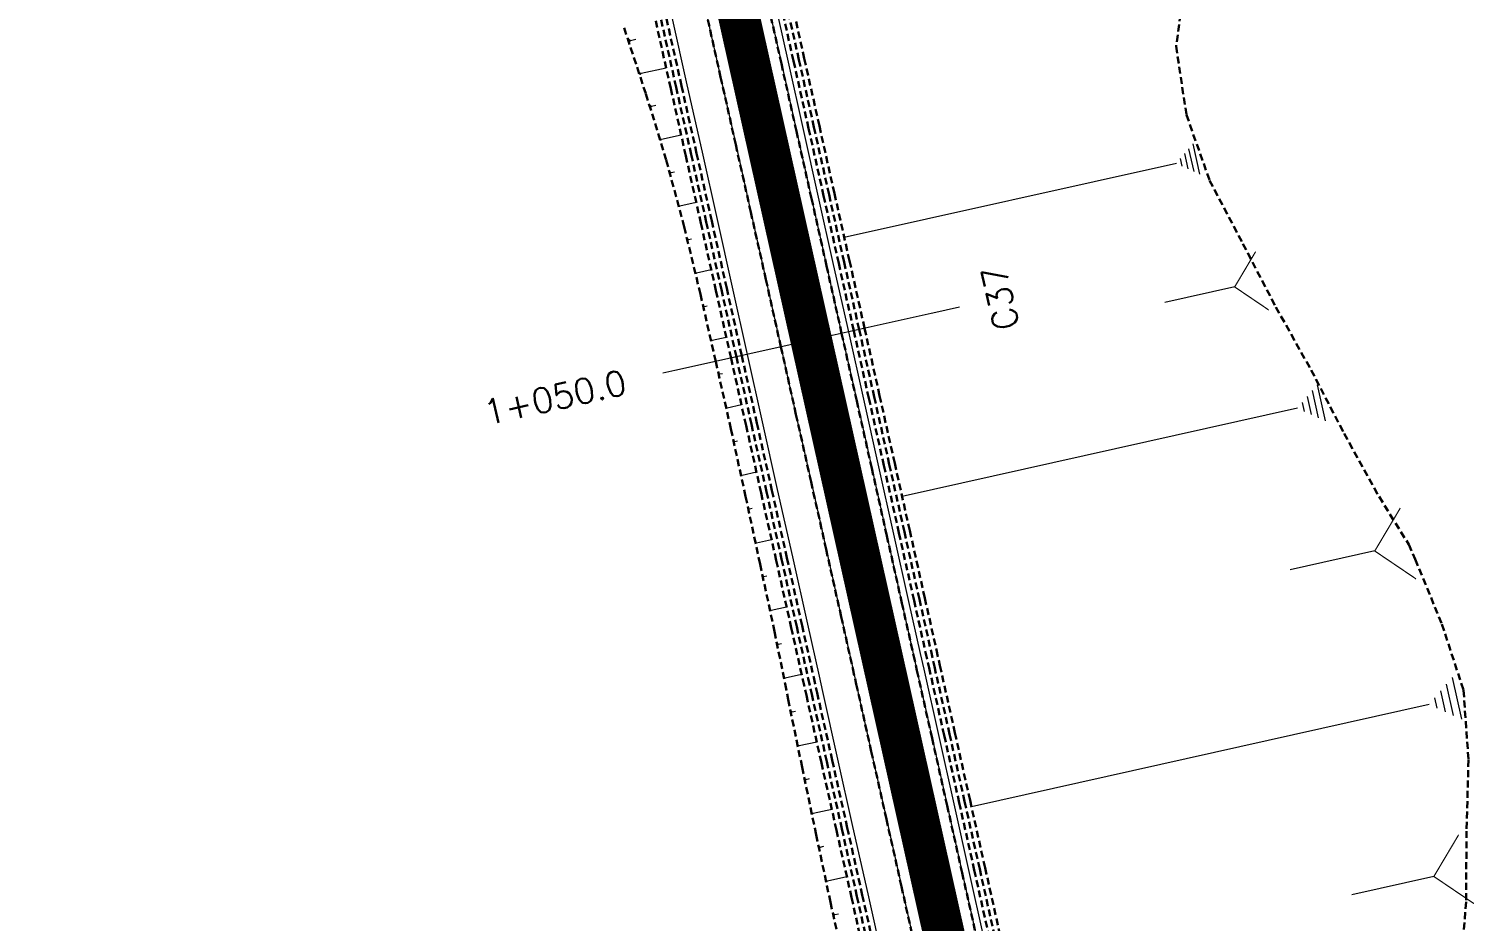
# Model space of a CAD drawing. Header units: metres. Extents: x 544752 to 548977, y 1840603 to 1844608.
# Drawn here: x 545367 to 545471.6, y 1843878.9 to 1843943.5 of the extents above; entities that cross this region are included whole.
import ezdxf

# ---------------------------------------------------------------- set-up
doc = ezdxf.new("R2010")
doc.units = ezdxf.units.M
doc.header["$MEASUREMENT"] = 0
for name, pattern in [('ACAD_ISO02W100', [15, 12, -3]), ('Anordnung Grundriss$0$GESTRICHELT', [0.75, 0.5, -0.25]), ('HIDDEN', [0.375, 0.25, -0.125])]:
    doc.linetypes.add(name, pattern=pattern)
doc.layers.add('C-ROAD', color=7, linetype='Continuous')
for name, color, linetype, lineweight in [('C-ROAD-CORR', 5, 'Continuous', 0), ('C-ROAD-SAMP', 150, 'HIDDEN', 0), ('C-ROAD-SAMP-TEXT', 11, 'Continuous', 0), ('C-TOPO-FEAT', 94, 'Continuous', 5)]:
    doc.layers.add(name, color=color, linetype=linetype, lineweight=lineweight)

msp = doc.modelspace()

# ---------------------------------------------------------------- linework, layer by layer
at = {"layer": 'C-ROAD-CORR', "color": 160, "linetype": 'Continuous'}
for p, q in [((545410.5616125189, 1843942.636661439, 725.9120173966627), (545410.9541948235, 1843942.724348945, 725.509761303239)), ((545411.3307763613, 1843940.259720923, 725.3810048578678), (545413.1386751415, 1843940.663534679, 723.5285568694396)), ((545411.202288319, 1843940.317678647, 725.4937687520439), (545411.239160295, 1843940.152600565, 725.4937687520439)), ((545411.2344103296, 1843940.303189216, 725.4655777784999), (545411.2620643115, 1843940.179380654, 725.4655777784999)), ((545411.2665323402, 1843940.288699785, 725.4373868049558), (545411.2849683281, 1843940.206160744, 725.4373868049558)), ((545411.2986543507, 1843940.274210354, 725.4091958314118), (545411.3078723447, 1843940.232940833, 725.4091958314118)), ((545412.0812037607, 1843937.876659446, 724.8693857462029), (545412.3899175602, 1843937.945614014, 724.5530647977567)), ((545412.700630162, 1843935.529452214, 724.47743983313), (545412.7296495998, 1843935.399530423, 724.47743983313)), ((545412.7259112234, 1843935.518048563, 724.4552526250476), (545412.7476758017, 1843935.42060722, 724.4552526250476)), ((545412.7511922849, 1843935.506644912, 724.4330654169652), (545412.7657020037, 1843935.441684017, 724.4330654169652)), ((545412.7764733463, 1843935.495241261, 724.4108782088828), (545412.7837282057, 1843935.462760814, 724.4108782088828)), ((545412.8017544077, 1843935.483837611, 724.3886910008003), (545414.2246292285, 1843935.801652099, 722.9307545121508)), ((545450.9042692673, 1843933.352091753, 747.1953697317259), (545450.6593012514, 1843934.448828478, 747.1953697317259)), ((545451.3310901796, 1843933.159563577, 747.5699570265741), (545450.9636381558, 1843934.804668664, 747.5699570265741)), ((545451.757911092, 1843932.967035401, 747.9445443214223), (545451.2679750602, 1843935.160508851, 747.9445443214223)), ((545413.4919653052, 1843933.082138497, 723.9392955145239), (545413.7382263956, 1843933.137143576, 723.6869661992073)), ((545450.0506274427, 1843933.737148105, 746.4461951420295), (545426.0281894663, 1843928.371476625, 721.8318099829563)), ((545450.4774483549, 1843933.544619929, 746.8207824368777), (545450.3549643471, 1843934.092988292, 746.8207824368777)), ((545414.0486355142, 1843930.703750522, 723.6147450340468), (545414.072708518, 1843930.595974218, 723.6147450340468)), ((545414.069607357, 1843930.694290651, 723.5963396896644), (545414.0876621099, 1843930.613458423, 723.5963396896644)), ((545414.0905791998, 1843930.684830781, 723.5779343452821), (545414.1026157017, 1843930.630942628, 723.5779343452821)), ((545414.1115510426, 1843930.67537091, 723.5595290008997), (545414.1175692936, 1843930.648426834, 723.5595290008997)), ((545414.1325228855, 1843930.665911039, 723.5411236565174), (545415.3128652247, 1843930.929553273, 722.3316959961488)), ((545414.7515771822, 1843928.244152991, 723.1650583501208), (545414.9649454099, 1843928.291811093, 722.9464324245256)), ((545415.2593214101, 1843925.847487509, 722.8920157998356), (545415.2810874496, 1843925.750039623, 722.8920157998356)), ((545415.2782834792, 1843925.838934196, 722.8753742764815), (545415.2946080088, 1843925.765848282, 722.8753742764815)), ((545415.2972455482, 1843925.830380884, 722.8587327531274), (545415.308128568, 1843925.781656941, 722.8587327531274)), ((545415.3162076173, 1843925.821827571, 722.8420912297732), (545415.3216491272, 1843925.7974656, 722.8420912297732)), ((545415.3351696864, 1843925.813274259, 722.8254497064191), (545416.4023974544, 1843926.05165113, 721.731923921853)), ((545454.2697522767, 1843924.802598065, 747.4594900386404), (545449.2264658313, 1843923.676125461, 742.2919298119741)), ((545415.9075542104, 1843923.379758819, 722.4973386686535), (545416.1081578553, 1843923.424565814, 722.2917918634621)), ((545416.3881690064, 1843920.974936944, 722.2525097413497), (545416.4091932494, 1843920.880810127, 722.2525097413497)), ((545416.4064848395, 1843920.966675132, 722.2364353687632), (545416.4222530217, 1843920.89608002, 722.2364353687632)), ((545416.4248006726, 1843920.95841332, 722.2203609961766), (545416.435312794, 1843920.911349912, 722.2203609961766)), ((545416.4431165056, 1843920.950151509, 722.2042866235901), (545416.4483725664, 1843920.926619804, 722.2042866235901)), ((545416.4614323387, 1843920.941889697, 722.1882122510035), (545417.4922884937, 1843921.172142575, 721.131954327973)), ((545417.0127178717, 1843918.50343442, 721.8817430271732), (545417.2103842678, 1843918.547585349, 721.6792058486982)), ((545460.8428036233, 1843915.109896337, 750.615004239676), (545460.2595484522, 1843917.721165257, 750.615004239676)), ((545459.3184484742, 1843915.797494597, 749.2771970818455), (545459.1726346815, 1843916.450311827, 749.2771970818455)), ((545459.8265668572, 1843915.568295177, 749.7231328011223), (545459.5349392717, 1843916.873929637, 749.7231328011223)), ((545460.3346852403, 1843915.339095757, 750.1690685203992), (545459.8972438619, 1843917.297547447, 750.1690685203992)), ((545417.487052144, 1843916.096790903, 721.6434384870745), (545417.5079061589, 1843916.003426208, 721.6434384870745)), ((545417.5052196783, 1843916.088595985, 721.6274942647425), (545417.5208601895, 1843916.018572464, 721.6274942647425)), ((545417.5233872125, 1843916.080401067, 721.6115500424105), (545417.53381422, 1843916.03371872, 721.6115500424105)), ((545417.5415547468, 1843916.07220615, 721.5956058200785), (545417.5467682505, 1843916.048864976, 721.5956058200785)), ((545417.5597222811, 1843916.064011232, 721.5796615977465), (545418.5822318465, 1843916.292399808, 720.5319559362656)), ((545458.8103300912, 1843916.026694017, 748.8312613625687), (545430.2122881792, 1843909.639011883, 719.5285228515656)), ((545418.1009387731, 1843913.623311496, 721.2835090694167), (545418.2989372971, 1843913.667536609, 721.0806315790563)), ((545418.5587152689, 1843911.213830316, 721.0619877355982), (545418.5799171763, 1843911.118908085, 721.0619877355982)), ((545418.577185879, 1843911.205498688, 721.0457775273255), (545418.5930873095, 1843911.134307015, 721.0457775273255)), ((545418.5956564891, 1843911.19716706, 721.0295673190528), (545418.6062574427, 1843911.149705945, 721.0295673190528)), ((545418.6141270992, 1843911.188835433, 721.0133571107801), (545418.6194275761, 1843911.165104875, 721.0133571107801)), ((545418.6325977093, 1843911.180503805, 720.9971469025074), (545419.672165063, 1843911.412702423, 719.9319631244482)), ((545419.1617851938, 1843908.737164465, 720.7133150318072), (545419.3653935436, 1843908.782642594, 720.5046894813873)), ((545419.610477132, 1843906.327415457, 720.5007244939338), (545419.6324054743, 1843906.229240933, 720.5007244939338)), ((545419.6295805954, 1843906.318798365, 720.4839588798745), (545419.6460268522, 1843906.245167472, 720.4839588798745)), ((545419.6486840589, 1843906.310181273, 720.4671932658152), (545419.65964823, 1843906.261094011, 720.4671932658152)), ((545419.6677875223, 1843906.301564181, 720.450427651756), (545419.6732696078, 1843906.27702055, 720.450427651756)), ((545419.6868909857, 1843906.29294709, 720.4336620376966), (545420.7620767419, 1843906.533101463, 719.3319821688227)), ((545464.4060247657, 1843905.693969295, 750.6834788293567), (545458.284384904, 1843904.326634786, 744.4109930178947)), ((545420.212800175, 1843903.848901657, 720.153186606281), (545420.4239118556, 1843903.896055735, 719.93687283233)), ((545420.6610099027, 1843901.440787259, 719.9407080236574), (545420.6836880586, 1843901.339255774, 719.9407080236574)), ((545420.6807665864, 1843901.431875516, 719.9233691293653), (545420.6977752033, 1843901.355726902, 719.9233691293653)), ((545420.7005232701, 1843901.422963773, 719.9060302350731), (545420.711862348, 1843901.37219803, 719.9060302350731)), ((545420.7202799538, 1843901.41405203, 719.888691340781), (545420.7259494927, 1843901.388669158, 719.888691340781)), ((545420.7400366374, 1843901.405140287, 719.8713524464888), (545421.8519870918, 1843901.653506453, 718.7320019447651)), ((545421.255325409, 1843898.958909083, 719.6017403304818), (545421.4755715267, 1843899.008103437, 719.3760670338706)), ((545421.6662346278, 1843896.546773608, 719.4266035350535), (545421.6905224451, 1843896.438035571, 719.4266035350535)), ((545421.6873936112, 1843896.537229323, 719.4080339520706), (545421.7056094742, 1843896.455675795, 719.4080339520706)), ((545421.7085525945, 1843896.527685038, 719.3894643690877), (545421.7206965033, 1843896.47331602, 719.3894643690877)), ((545421.729711578, 1843896.518140753, 719.3708947861048), (545421.7357835323, 1843896.490956244, 719.3708947861048)), ((545421.7508705613, 1843896.508596468, 719.352325203122), (545422.94174559, 1843896.774591293, 718.1321053129226)), ((545470.6943155127, 1843893.52719739, 752.9897555195455), (545470.0189410348, 1843896.550890057, 752.9897555195455)), ((545469.5175743377, 1843894.05799573, 751.9570219285081), (545469.1798870986, 1843895.569842064, 751.9570219285081)), ((545470.1059449252, 1843893.79259656, 752.4733887240268), (545469.5994140666, 1843896.06036606, 752.4733887240268)), ((545468.3408331625, 1843894.588794071, 750.9242883374707), (545435.2260172331, 1843887.192241582, 716.9934760459823)), ((545468.9292037501, 1843894.3233949, 751.4406551329894), (545468.7603601306, 1843895.079318067, 751.4406551329894)), ((545422.2478019692, 1843894.05858155, 719.1149116590049), (545422.4868038566, 1843894.111965208, 718.8700204237714)), ((545422.6656471741, 1843891.651763092, 718.9617250831086), (545422.6916551577, 1843891.535323766, 718.9617250831086)), ((545422.6883047265, 1843891.64154284, 718.9418403235381), (545422.7078107141, 1843891.554213346, 718.9418403235381)), ((545422.7109622789, 1843891.631322588, 718.9219555639677), (545422.7239662706, 1843891.573102925, 718.9219555639677)), ((545422.7336198312, 1843891.621102337, 718.9020708043972), (545422.7401218271, 1843891.591992505, 718.9020708043972)), ((545422.7562773835, 1843891.610882085, 718.8821860448268), (545424.03149523, 1843891.895715791, 717.575545009278)), ((545423.2651673992, 1843889.16326784, 718.6644630920097), (545423.5181455908, 1843889.219773257, 718.4052511564307)), ((545423.6790441376, 1843886.758963039, 718.5556021901876), (545423.706507176, 1843886.636009343, 718.5556021901876)), ((545423.7029693, 1843886.748171, 718.5346049484427), (545423.7235665788, 1843886.655955729, 718.5346049484427)), ((545423.7268944624, 1843886.737378962, 718.5136077066978), (545423.7406259816, 1843886.675902114, 718.5136077066978)), ((545423.7508196248, 1843886.726586923, 718.4926104649529), (545423.7576853844, 1843886.695848499, 718.4926104649529)), ((545423.7747447871, 1843886.715794884, 718.471613223208), (545425.1213065751, 1843887.016564031, 717.0918702295537)), ((545424.2885751529, 1843884.269209146, 718.2898313367915), (545424.5543677763, 1843884.328576805, 718.0174892035614)), ((545424.7098441474, 1843881.869031818, 718.2138466242193), (545424.738431838, 1843881.741042986, 718.2138466242193)), ((545424.7347490806, 1843881.857797829, 718.1919895143725), (545424.7561898485, 1843881.761806205, 718.1919895143725)), ((545424.8094638801, 1843881.824095862, 718.1264181848321), (545426.2111693647, 1843882.137181951, 716.6901726750979)), ((545468.6814462083, 1843882.141639577, 747.7943002303001), (545462.7408588168, 1843880.814745098, 741.7073282806357)), ((545424.7596540138, 1843881.84656384, 718.1701324045257), (545424.7739478591, 1843881.782569424, 718.1701324045257)), ((545424.784558947, 1843881.835329851, 718.1482752946789), (545424.7917058696, 1843881.803332643, 718.1482752946789)), ((545425.3361962608, 1843879.380240457, 717.9724380689942), (545425.6101448587, 1843879.441429841, 717.6917389862631))]:
    msp.add_line(p, q, dxfattribs=at)
at = {"layer": 'C-ROAD-CORR', "color": 5, "linetype": 'Anordnung Grundriss$0$GESTRICHELT', "lineweight": 30, "extrusion": (-0.6901016899524949, -0.1541416800229976, -0.7071067811896578), "const_width": 0.1, "elevation": -661130.4634778168}
msp.add_lwpolyline([(-1680704.162519346, -660103.6445021032), (-1680704.330790422, -660103.8688635372), (-1680704.499061497, -660103.6445021029)], dxfattribs=at)
at = {"layer": 'C-ROAD-CORR', "color": 5, "linetype": 'Anordnung Grundriss$0$GESTRICHELT', "lineweight": 30, "extrusion": (-0.69010168973948, -0.1541416804684392, -0.7071067813004485), "const_width": 0.1, "elevation": -661130.0418889531}
msp.add_lwpolyline([(-1680699.221047784, -660104.7455550614), (-1680699.353370618, -660104.921985506), (-1680699.485693452, -660104.7455550611)], dxfattribs=at)
at = {"layer": 'C-ROAD-CORR', "color": 5, "linetype": 'Anordnung Grundriss$0$GESTRICHELT', "lineweight": 30, "extrusion": (-0.6901016900013985, -0.1541416805713618, -0.7071067810223927), "const_width": 0.1, "elevation": -661129.6190816867}
msp.add_lwpolyline([(-1680694.261010191, -660105.6732662921), (-1680694.366564155, -660105.814004911), (-1680694.472118119, -660105.6732662921)], dxfattribs=at)
at = {"layer": 'C-ROAD-CORR', "color": 5, "linetype": 'Anordnung Grundriss$0$GESTRICHELT', "lineweight": 30, "extrusion": (-0.690101690062046, -0.1541416802742401, -0.707106781027973), "const_width": 0.1, "elevation": -661129.1946236175}
msp.add_lwpolyline([(-1680689.279290063, -660106.3625536726), (-1680689.370745283, -660106.4844939663), (-1680689.462200504, -660106.3625536726)], dxfattribs=at)
at = {"layer": 'C-ROAD-CORR', "color": 5, "linetype": 'Anordnung Grundriss$0$GESTRICHELT', "lineweight": 30, "extrusion": (-0.6901016898837679, -0.1541416803448338, 0.7071067811865751), "const_width": 0.1, "elevation": -660116.0471382758}
msp.add_lwpolyline([(-1680679.558960696, 661175.996732977), (-1680677.397275812, 661173.1144864646), (-1680675.235590927, 661175.9967329768)], dxfattribs=at)
at = {"layer": 'C-ROAD-CORR', "color": 5, "linetype": 'Anordnung Grundriss$0$GESTRICHELT', "lineweight": 30, "extrusion": (-0.6901016901463988, -0.1541416806498757, -0.7071067808637643), "const_width": 0.1, "elevation": -661128.7711488446}
msp.add_lwpolyline([(-1680684.284899475, -660106.890365284), (-1680684.37088346, -660107.0050105975), (-1680684.456867446, -660106.8903652842)], dxfattribs=at)
at = {"layer": 'C-ROAD-CORR', "color": 5, "linetype": 'Anordnung Grundriss$0$GESTRICHELT', "lineweight": 30, "extrusion": (-0.6901016897527223, -0.1541416810027792, -0.7071067811710441), "const_width": 0.1, "elevation": -661128.3473236937}
msp.add_lwpolyline([(-1680679.285621715, -660107.3393766356), (-1680679.370346718, -660107.4523433071), (-1680679.455071722, -660107.339376636)], dxfattribs=at)
at = {"layer": 'C-ROAD-CORR', "color": 5, "linetype": 'Anordnung Grundriss$0$GESTRICHELT', "lineweight": 30, "extrusion": (-0.6901016899919914, -0.1541416804418514, -0.7071067810598056), "const_width": 0.1, "elevation": -661127.9221572567}
msp.add_lwpolyline([(-1680674.286289428, -660107.7598431141), (-1680674.37115679, -660107.8729995964), (-1680674.456024152, -660107.7598431143)], dxfattribs=at)
at = {"layer": 'C-ROAD-CORR', "color": 5, "linetype": 'Anordnung Grundriss$0$GESTRICHELT', "lineweight": 30, "extrusion": (-0.6901016898924818, -0.1541416798604833, -0.707106781283654), "const_width": 0.1, "elevation": -661127.496776077}
msp.add_lwpolyline([(-1680669.284711873, -660108.1380503133), (-1680669.371983754, -660108.2544128208), (-1680669.459255634, -660108.1380503135)], dxfattribs=at)
at = {"layer": 'C-ROAD-CORR', "color": 5, "linetype": 'Anordnung Grundriss$0$GESTRICHELT', "lineweight": 30, "extrusion": (-0.6901016898744758, -0.154141680352219, 0.7071067811940338), "const_width": 0.1, "elevation": -660117.817065109}
msp.add_lwpolyline([(-1680659.162471985, 661182.9423631745), (-1680656.538576536, 661179.4438359087), (-1680653.914681085, 661182.9423631747)], dxfattribs=at)
at = {"layer": 'C-ROAD-CORR', "color": 5, "linetype": 'Anordnung Grundriss$0$GESTRICHELT', "lineweight": 30, "extrusion": (-0.6901016897137661, -0.1541416806086719, -0.7071067812949747), "const_width": 0.1, "elevation": -661127.0738097632}
msp.add_lwpolyline([(-1680664.280663738, -660108.5029582026), (-1680664.371151743, -660108.6236088759), (-1680664.461639747, -660108.5029582027)], dxfattribs=at)
at = {"layer": 'C-ROAD-CORR', "color": 5, "linetype": 'Anordnung Grundriss$0$GESTRICHELT', "lineweight": 30, "extrusion": (-0.6901016901020808, -0.1541416799708062, -0.7071067810550464), "const_width": 0.1, "elevation": -661126.6486105769}
msp.add_lwpolyline([(-1680659.278029553, -660108.8519531643), (-1680659.372432817, -660108.9778241833), (-1680659.466836081, -660108.8519531642)], dxfattribs=at)
at = {"layer": 'C-ROAD-CORR', "color": 5, "linetype": 'Anordnung Grundriss$0$GESTRICHELT', "lineweight": 30, "extrusion": (-0.6901016901524913, -0.1541416800802545, -0.7071067809819896), "const_width": 0.1, "elevation": -661126.2341650084}
msp.add_lwpolyline([(-1680654.271034116, -660109.1151318452), (-1680654.373476595, -660109.2517218177), (-1680654.475919075, -660109.115131845)], dxfattribs=at)
at = {"layer": 'C-ROAD-CORR', "color": 5, "linetype": 'Anordnung Grundriss$0$GESTRICHELT', "lineweight": 30, "extrusion": (-0.6901016899777885, -0.1541416800847049, -0.7071067811515209), "const_width": 0.1, "elevation": -661125.8630765366}
msp.add_lwpolyline([(-1680649.265625578, -660109.3734031355), (-1680649.374058669, -660109.5179805887), (-1680649.482491759, -660109.3734031355)], dxfattribs=at)
at = {"layer": 'C-ROAD-CORR', "color": 5, "linetype": 'Anordnung Grundriss$0$GESTRICHELT', "lineweight": 30, "extrusion": (-0.690101689888557, -0.1541416803407299, 0.7071067811827957), "const_width": 0.1, "elevation": -660119.180089277}
msp.add_lwpolyline([(-1680635.166967358, 661180.1159789986), (-1680632.620675746, 661176.7209235174), (-1680630.074384136, 661180.1159789987)], dxfattribs=at)
at = {"layer": 'C-ROAD-CORR', "color": 5, "linetype": 'Anordnung Grundriss$0$GESTRICHELT', "lineweight": 30, "extrusion": (-0.6901016899609704, -0.1541416803374223, -0.7071067811128448), "const_width": 0.1, "elevation": -661125.5505056534}
msp.add_lwpolyline([(-1680644.260348065, -660109.5832458258), (-1680644.374273757, -660109.7351467477), (-1680644.488199449, -660109.5832458258)], dxfattribs=at)
at = {"layer": 'C-ROAD-CORR', "color": 5, "linetype": 'Anordnung Grundriss$0$GESTRICHELT', "lineweight": 30, "extrusion": (-0.6901016898473232, -0.1541416799878675, -0.7071067812999582), "const_width": 0.1, "elevation": -661125.294739581}
msp.add_lwpolyline([(-1680639.257505354, -660109.7720300882), (-1680639.37492691, -660109.9285921631), (-1680639.492348466, -660109.7720300882)], dxfattribs=at)
at = {"layer": 'C-ROAD-CORR', "color": 1, "linetype": 'Anordnung Grundriss$0$GESTRICHELT', "lineweight": 30}
for points in [[(545450.7560043007, 1843947.499363743, 751.7279219478237), (545450.0341255823, 1843942.214917178, 749.2714509994482), (545450.7781340494, 1843937.257892379, 748.3169887904576), (545452.456841418, 1843932.509642694, 748.320257798929), (545454.8655625689, 1843927.924449488, 749.0715291721023), (545457.2537754264, 1843923.334675532, 749.8017868980558), (545459.8066158792, 1843918.781672931, 750.700728878474), (545462.1933244035, 1843914.191562966, 751.4294452023656), (545464.7150052085, 1843909.631600521, 752.2964597166667), (545466.8632939033, 1843906.163943482, 753.1748644708143), (545467.3385308386, 1843905.094386219, 753.2699882856846), (545469.261755248, 1843900.400752062, 753.5836286223275), (545470.8269247821, 1843895.627142473, 753.6124063852016), (545471.1838371109, 1843890.583655563, 752.485169044372), (545471.0459009752, 1843885.429638893, 750.9329047509925), (545471.0059506617, 1843880.297508416, 749.5630560752317), (545470.7112689512, 1843876.2841875, 748.2931096040436)], [(545412.3819773654, 1843944.051316705, 723.9451082870395), (545413.4719236398, 1843939.171560859, 723.3451082870439), (545414.5618699142, 1843934.291805012, 722.7451082870483), (545415.6518161886, 1843929.412049166, 722.1451082870527), (545416.741762463, 1843924.53229332, 721.5451082870572), (545417.8317087373, 1843919.652537474, 720.9451082870617), (545418.9216550117, 1843914.772781627, 720.3451082870661), (545420.0116012861, 1843909.893025781, 719.7451082870705), (545421.1015475605, 1843905.013269935, 719.1451082870749), (545422.191493835, 1843900.133514089, 718.5451082870793), (545423.0313122177, 1843896.373596046, 718.0828001517948), (545423.2814401094, 1843895.253758243, 717.9472679146602), (545424.3713863838, 1843890.374002396, 717.4070969529727), (545425.4613326582, 1843885.49424655, 716.9489412761898), (545426.5512789325, 1843880.614490704, 716.5728008843115), (545427.6412252069, 1843875.734734858, 716.2786757773379)]]:
    msp.add_polyline3d(points, dxfattribs=at)
at = {"layer": 'C-ROAD-CORR', "color": 11, "linetype": 'Anordnung Grundriss$0$GESTRICHELT', "lineweight": 30}
msp.add_polyline3d([(545450.7560043007, 1843947.499363743, 751.7279219478237), (545450.0341255823, 1843942.214917178, 749.2714509994482), (545450.7781340494, 1843937.257892379, 748.3169887904576), (545452.456841418, 1843932.509642694, 748.320257798929), (545454.8655625689, 1843927.924449488, 749.0715291721023), (545457.2537754264, 1843923.334675532, 749.8017868980558), (545459.8066158792, 1843918.781672931, 750.700728878474), (545462.1933244035, 1843914.191562966, 751.4294452023656), (545464.7150052085, 1843909.631600521, 752.2964597166667), (545466.8632939033, 1843906.163943482, 753.1748644708143), (545467.3385308386, 1843905.094386219, 753.2699882856846), (545469.261755248, 1843900.400752062, 753.5836286223275), (545470.8269247821, 1843895.627142473, 753.6124063852016), (545471.1838371109, 1843890.583655563, 752.485169044372), (545471.0459009752, 1843885.429638893, 750.9329047509925), (545471.0059506617, 1843880.297508416, 749.5630560752317), (545470.7112689512, 1843876.2841875, 748.2931096040436)], dxfattribs=at)
at = {"layer": 'C-ROAD-CORR', "color": 5, "linetype": 'Anordnung Grundriss$0$GESTRICHELT', "lineweight": 30}
msp.add_polyline3d([(545415.9929966916, 1843944.857876948, 724.0451082870395), (545417.082942966, 1843939.978121102, 723.4451082870439), (545418.1728892404, 1843935.098365255, 722.8451082870483), (545419.2628355148, 1843930.218609409, 722.2451082870527), (545420.3527817893, 1843925.338853563, 721.6451082870573), (545421.4427280636, 1843920.459097717, 721.0451082870617), (545422.532674338, 1843915.57934187, 720.4451082870661), (545423.6226206124, 1843910.699586024, 719.8451082870705), (545424.7125668868, 1843905.819830178, 719.2451082870749), (545425.8025131612, 1843900.940074332, 718.6451082870793), (545426.642331544, 1843897.180156289, 718.1828001517948), (545426.8924594356, 1843896.060318486, 718.0472679146602), (545427.98240571, 1843891.180562639, 717.5070969529727), (545429.0723519844, 1843886.300806793, 717.0489412761898), (545430.1622982587, 1843881.421050947, 716.6728008843115), (545431.2522445332, 1843876.541295101, 716.3786757773379)], dxfattribs=at)
at = {"layer": 'C-ROAD-CORR', "color": 160, "linetype": 'Anordnung Grundriss$0$GESTRICHELT', "lineweight": 30}
msp.add_polyline3d([(545415.9929966916, 1843944.857876948, 723.8951082870395), (545417.082942966, 1843939.978121102, 723.295108287044), (545418.1728892404, 1843935.098365255, 722.6951082870484), (545419.2628355148, 1843930.218609409, 722.0951082870528), (545420.3527817893, 1843925.338853563, 721.4951082870573), (545421.4427280636, 1843920.459097717, 720.8951082870617), (545422.532674338, 1843915.57934187, 720.2951082870661), (545423.6226206124, 1843910.699586024, 719.6951082870705), (545424.7125668868, 1843905.819830178, 719.0951082870749), (545425.8025131612, 1843900.940074332, 718.4951082870793), (545426.642331544, 1843897.180156289, 718.0328001517948), (545426.8924594356, 1843896.060318486, 717.8972679146602), (545427.98240571, 1843891.180562639, 717.3570969529727), (545429.0723519844, 1843886.300806793, 716.8989412761898), (545430.1622982587, 1843881.421050947, 716.5228008843116), (545431.2522445332, 1843876.541295101, 716.2286757773379)], dxfattribs=at)
at = {"layer": 'C-ROAD-CORR', "color": 150, "linetype": 'Anordnung Grundriss$0$GESTRICHELT', "lineweight": 30}
msp.add_polyline3d([(545418.1888868224, 1843945.348352771, 724.1126082870395), (545419.2788330968, 1843940.468596925, 723.5126082870439), (545420.3687793713, 1843935.588841079, 722.9126082870483), (545421.4587256457, 1843930.709085233, 722.3126082870527), (545422.5486719201, 1843925.829329386, 721.7126082870573), (545423.6386181944, 1843920.94957354, 721.1126082870617), (545424.7285644688, 1843916.069817694, 720.5126082870661), (545425.8185107432, 1843911.190061848, 719.9126082870705), (545426.9084570176, 1843906.310306001, 719.3126082870749), (545427.998403292, 1843901.430550155, 718.7126082870793), (545428.8382216748, 1843897.670632112, 718.2503001517948), (545429.0883495664, 1843896.550794309, 718.1147679146602), (545430.1782958409, 1843891.671038463, 717.5745969529727), (545431.2682421153, 1843886.791282617, 717.1164412761898), (545432.3581883896, 1843881.91152677, 716.7403008843115), (545433.448134664, 1843877.031770924, 716.4461757773379)], dxfattribs=at)
msp.add_polyline3d([(545418.1888868224, 1843945.348352771, 724.1126082870395), (545419.2788330968, 1843940.468596925, 723.5126082870439), (545420.3687793713, 1843935.588841079, 722.9126082870483), (545421.4587256457, 1843930.709085233, 722.3126082870527), (545422.5486719201, 1843925.829329386, 721.7126082870573), (545423.6386181944, 1843920.94957354, 721.1126082870617), (545424.7285644688, 1843916.069817694, 720.5126082870661), (545425.8185107432, 1843911.190061848, 719.9126082870705), (545426.9084570176, 1843906.310306001, 719.3126082870749), (545427.998403292, 1843901.430550155, 718.7126082870793), (545428.8382216748, 1843897.670632112, 718.2503001517948), (545429.0883495664, 1843896.550794309, 718.1147679146602), (545430.1782958409, 1843891.671038463, 717.5745969529727), (545431.2682421153, 1843886.791282617, 717.1164412761898), (545432.3581883896, 1843881.91152677, 716.7403008843115), (545433.448134664, 1843877.031770924, 716.4461757773379)], dxfattribs=at)
at = {"layer": 'C-ROAD-CORR', "color": 92, "linetype": 'Anordnung Grundriss$0$GESTRICHELT', "lineweight": 30}
for points in [[(545412.7723578331, 1843944.138512407, 723.5451082870395), (545413.8623041075, 1843939.258756561, 722.9451082870439), (545414.9522503819, 1843934.379000714, 722.3451082870483), (545416.0421966563, 1843929.499244868, 721.7451082870527), (545417.1321429308, 1843924.619489022, 721.1451082870573), (545418.222089205, 1843919.739733176, 720.5451082870617), (545419.3120354795, 1843914.859977329, 719.9451082870661), (545420.4019817539, 1843909.980221483, 719.3451082870705), (545421.4919280283, 1843905.100465637, 718.7451082870749), (545422.5818743027, 1843900.220709791, 718.1451082870793), (545423.4216926855, 1843896.460791748, 717.6828001517948), (545423.6718205771, 1843895.340953944, 717.5472679146602), (545424.7617668515, 1843890.461198098, 717.0070969529727), (545425.851713126, 1843885.581442252, 716.5489412761898), (545426.9416594002, 1843880.701686406, 716.1728008843115), (545428.0316056747, 1843875.82193056, 715.8786757773379)], [(545413.1627383009, 1843944.225708109, 723.5451082870395), (545414.2526845753, 1843939.345952262, 722.9451082870439), (545415.3426308497, 1843934.466196416, 722.3451082870483), (545416.4325771241, 1843929.58644057, 721.7451082870527), (545417.5225233985, 1843924.706684724, 721.1451082870573), (545418.6124696728, 1843919.826928878, 720.5451082870617), (545419.7024159472, 1843914.947173031, 719.9451082870661), (545420.7923622216, 1843910.067417185, 719.3451082870705), (545421.882308496, 1843905.187661339, 718.7451082870749), (545422.9722547705, 1843900.307905493, 718.1451082870793), (545423.8120731532, 1843896.547987449, 717.6828001517948), (545424.0622010449, 1843895.428149646, 717.5472679146602), (545425.1521473193, 1843890.5483938, 717.0070969529727), (545426.2420935937, 1843885.668637954, 716.5489412761898), (545427.332039868, 1843880.788882108, 716.1728008843115), (545428.4219861424, 1843875.909126261, 715.8786757773379)]]:
    msp.add_polyline3d(points, dxfattribs=at)
at = {"layer": 'C-ROAD-SAMP', "color": 1, "linetype": 'Continuous', "lineweight": 13}
msp.add_lwpolyline([(545433.3981298867, 1843923.129466089), (545423.6386181943, 1843920.94957354), (545413.8791065018, 1843918.769680991)], dxfattribs=at)
at = {"layer": 'C-ROAD-SAMP-TEXT', "color": 4, "linetype": 'Continuous', "lineweight": 9}
msp.add_line((545434.374081056, 1843923.347455344), (545432.4221787174, 1843922.911476834), dxfattribs=at)
at = {"layer": 'C-ROAD-SAMP-TEXT', "color": 1, "linetype": 'Continuous', "lineweight": -3}
msp.add_line((545422.662667025, 1843920.731584285), (545424.6145693635, 1843921.167562795), dxfattribs=at)
at = {"layer": 'C-ROAD-SAMP-TEXT', "color": 4, "linetype": 'Continuous', "lineweight": 5}
msp.add_line((545414.8550576711, 1843918.987670246), (545412.9031553325, 1843918.551691737), dxfattribs=at)
at = {"layer": 'C-TOPO-FEAT', "color": 94, "linetype": 'Continuous', "lineweight": 0, "ltscale": 2}
for points in [[(545415.9929966916, 1843944.857876948, 723.5951082870395), (545417.082942966, 1843939.978121102, 722.9951082870439), (545418.1728892404, 1843935.098365255, 722.3951082870483), (545419.2628355148, 1843930.218609409, 721.7951082870527), (545420.3527817893, 1843925.338853563, 721.1951082870572), (545421.4427280636, 1843920.459097717, 720.5951082870616), (545422.532674338, 1843915.57934187, 719.995108287066), (545423.6226206124, 1843910.699586024, 719.3951082870705), (545424.7125668868, 1843905.819830178, 718.7951082870749), (545425.8025131612, 1843900.940074332, 718.1951082870793), (545426.642331544, 1843897.180156289, 717.7328001517948), (545426.8924594356, 1843896.060318486, 717.5972679146602), (545427.98240571, 1843891.180562639, 717.0570969529726), (545429.0723519844, 1843886.300806793, 716.5989412761897), (545430.1622982587, 1843881.421050947, 716.2228008843115), (545431.2522445332, 1843876.541295101, 715.9286757773378)], [(545418.1888868224, 1843945.348352771, 723.9626082870395), (545419.2788330968, 1843940.468596925, 723.3626082870439), (545420.3687793713, 1843935.588841079, 722.7626082870484), (545421.4587256457, 1843930.709085233, 722.1626082870528), (545422.5486719201, 1843925.829329386, 721.5626082870573), (545423.6386181944, 1843920.94957354, 720.9626082870617), (545424.7285644688, 1843916.069817694, 720.3626082870661), (545425.8185107432, 1843911.190061848, 719.7626082870705), (545426.9084570176, 1843906.310306001, 719.1626082870749), (545427.998403292, 1843901.430550155, 718.5626082870793), (545428.8382216748, 1843897.670632112, 718.1003001517948), (545429.0883495664, 1843896.550794309, 717.9647679146602), (545430.1782958409, 1843891.671038463, 717.4245969529727), (545431.2682421153, 1843886.791282617, 716.9664412761898), (545432.3581883896, 1843881.91152677, 716.5903008843115), (545433.448134664, 1843877.031770924, 716.2961757773379)], [(545418.1888868224, 1843945.348352771, 723.9626082870395), (545419.2788330968, 1843940.468596925, 723.3626082870439), (545420.3687793713, 1843935.588841079, 722.7626082870484), (545421.4587256457, 1843930.709085233, 722.1626082870528), (545422.5486719201, 1843925.829329386, 721.5626082870573), (545423.6386181944, 1843920.94957354, 720.9626082870617), (545424.7285644688, 1843916.069817694, 720.3626082870661), (545425.8185107432, 1843911.190061848, 719.7626082870705), (545426.9084570176, 1843906.310306001, 719.1626082870749), (545427.998403292, 1843901.430550155, 718.5626082870793), (545428.8382216748, 1843897.670632112, 718.1003001517948), (545429.0883495664, 1843896.550794309, 717.9647679146602), (545430.1782958409, 1843891.671038463, 717.4245969529727), (545431.2682421153, 1843886.791282617, 716.9664412761898), (545432.3581883896, 1843881.91152677, 716.5903008843115), (545433.448134664, 1843877.031770924, 716.2961757773379)], [(545418.1888868224, 1843945.348352771, 723.6626082870395), (545419.2788330968, 1843940.468596925, 723.0626082870439), (545420.3687793713, 1843935.588841079, 722.4626082870483), (545421.4587256457, 1843930.709085233, 721.8626082870527), (545422.5486719201, 1843925.829329386, 721.2626082870572), (545423.6386181944, 1843920.94957354, 720.6626082870616), (545424.7285644688, 1843916.069817694, 720.062608287066), (545425.8185107432, 1843911.190061848, 719.4626082870705), (545426.9084570176, 1843906.310306001, 718.8626082870749), (545427.998403292, 1843901.430550155, 718.2626082870793), (545428.8382216748, 1843897.670632112, 717.8003001517948), (545429.0883495664, 1843896.550794309, 717.6647679146602), (545430.1782958409, 1843891.671038463, 717.1245969529726), (545431.2682421153, 1843886.791282617, 716.6664412761897), (545432.3581883896, 1843881.91152677, 716.2903008843115), (545433.448134664, 1843877.031770924, 715.9961757773378)], [(545418.1888868224, 1843945.348352771, 723.6626082870395), (545419.2788330968, 1843940.468596925, 723.0626082870439), (545420.3687793713, 1843935.588841079, 722.4626082870483), (545421.4587256457, 1843930.709085233, 721.8626082870527), (545422.5486719201, 1843925.829329386, 721.2626082870572), (545423.6386181944, 1843920.94957354, 720.6626082870616), (545424.7285644688, 1843916.069817694, 720.062608287066), (545425.8185107432, 1843911.190061848, 719.4626082870705), (545426.9084570176, 1843906.310306001, 718.8626082870749), (545427.998403292, 1843901.430550155, 718.2626082870793), (545428.8382216748, 1843897.670632112, 717.8003001517948), (545429.0883495664, 1843896.550794309, 717.6647679146602), (545430.1782958409, 1843891.671038463, 717.1245969529726), (545431.2682421153, 1843886.791282617, 716.6664412761897), (545432.3581883896, 1843881.91152677, 716.2903008843115), (545433.448134664, 1843877.031770924, 715.9961757773378)], [(545413.5531187685, 1843944.312903811, 723.9451082870395), (545414.6430650429, 1843939.433147964, 723.3451082870439), (545415.7330113173, 1843934.553392118, 722.7451082870483), (545416.8229575917, 1843929.673636272, 722.1451082870527), (545417.9129038661, 1843924.793880426, 721.5451082870572), (545419.0028501404, 1843919.914124579, 720.9451082870617), (545420.0927964149, 1843915.034368733, 720.3451082870661), (545421.1827426893, 1843910.154612887, 719.7451082870705), (545422.2726889637, 1843905.274857041, 719.1451082870749), (545423.3626352381, 1843900.395101195, 718.5451082870793), (545424.2024536208, 1843896.635183151, 718.0828001517948), (545424.4525815125, 1843895.515345348, 717.9472679146602), (545425.5425277869, 1843890.635589502, 717.4070969529727), (545426.6324740613, 1843885.755833656, 716.9489412761898), (545427.7224203356, 1843880.87607781, 716.5728008843115), (545428.81236661, 1843875.996321963, 716.2786757773379)]]:
    msp.add_polyline3d(points, dxfattribs=at)

# ---------------------------------------------------------------- texts
at = {"layer": 'C-ROAD-SAMP-TEXT', "color": 1, "linetype": 'Continuous', "lineweight": 13, "insert": (545437.3019345637, 1843924.001423108), "char_height": 1.8, "width": 4.761428571428572, "attachment_point": 5, "rotation": 102.59095965750386, "bg_fill": 3, "box_fill_scale": 1.416666666666667, "bg_fill_color": 256, "bg_fill_true_color": 13158600, "bg_fill_transparency": 0}
msp.add_mtext('{\\Fsimplex.shx|c0;C37}', dxfattribs=at)
at = {"layer": 'C-ROAD-SAMP-TEXT', "color": 1, "linetype": 'Continuous', "lineweight": -3, "insert": (545405.0955459786, 1843916.807777697), "char_height": 1.8, "width": 10.908, "attachment_point": 5, "rotation": 12.590959657503856, "bg_fill": 3, "box_fill_scale": 1.416666666666667, "bg_fill_color": 256, "bg_fill_true_color": 13158600, "bg_fill_transparency": 0}
msp.add_mtext('{\\Fsimplex.shx|c0;1+050.0}', dxfattribs=at)

# ---------------------------------------------------------------- next in the draw order: linework, layer by layer
at = {"layer": 'C-ROAD', "color": 1, "linetype": 'ACAD_ISO02W100', "lineweight": 60, "ltscale": 0.1, "const_width": 3, "flags": 128}
msp.add_lwpolyline([(545368.5368392748, 1844167.643593362), (545444.924765694, 1843825.650194897)], dxfattribs=at)
at = {"layer": 'C-ROAD-CORR', "color": 5, "linetype": 'Anordnung Grundriss$0$GESTRICHELT', "lineweight": 30}
msp.add_polyline3d([(545420.3847769533, 1843945.838828595, 724.0451082870395), (545421.4747232277, 1843940.959072748, 723.4451082870439), (545422.5646695021, 1843936.079316902, 722.8451082870483), (545423.6546157765, 1843931.199561056, 722.2451082870527), (545424.7445620509, 1843926.31980521, 721.6451082870573), (545425.8345083252, 1843921.440049364, 721.0451082870617), (545426.9244545996, 1843916.560293517, 720.4451082870661), (545428.014400874, 1843911.680537671, 719.8451082870705), (545429.1043471484, 1843906.800781825, 719.2451082870749), (545430.1942934229, 1843901.921025979, 718.6451082870793), (545431.0341118056, 1843898.161107935, 718.1828001517948), (545431.2842396973, 1843897.041270132, 718.0472679146602), (545432.3741859717, 1843892.161514286, 717.5070969529727), (545433.4641322461, 1843887.28175844, 717.0489412761898), (545434.5540785204, 1843882.402002594, 716.6728008843115), (545435.6440247948, 1843877.522246748, 716.3786757773379)], dxfattribs=at)
at = {"layer": 'C-ROAD-CORR', "color": 160, "linetype": 'Anordnung Grundriss$0$GESTRICHELT', "lineweight": 30}
msp.add_polyline3d([(545420.3847769533, 1843945.838828595, 723.8951082870395), (545421.4747232277, 1843940.959072748, 723.295108287044), (545422.5646695021, 1843936.079316902, 722.6951082870484), (545423.6546157765, 1843931.199561056, 722.0951082870528), (545424.7445620509, 1843926.31980521, 721.4951082870573), (545425.8345083252, 1843921.440049364, 720.8951082870617), (545426.9244545996, 1843916.560293517, 720.2951082870661), (545428.014400874, 1843911.680537671, 719.6951082870705), (545429.1043471484, 1843906.800781825, 719.0951082870749), (545430.1942934229, 1843901.921025979, 718.4951082870793), (545431.0341118056, 1843898.161107935, 718.0328001517948), (545431.2842396973, 1843897.041270132, 717.8972679146602), (545432.3741859717, 1843892.161514286, 717.3570969529727), (545433.4641322461, 1843887.28175844, 716.8989412761898), (545434.5540785204, 1843882.402002594, 716.5228008843116), (545435.6440247948, 1843877.522246748, 716.2286757773379)], dxfattribs=at)
at = {"layer": 'C-ROAD-CORR', "color": 92, "linetype": 'Anordnung Grundriss$0$GESTRICHELT', "lineweight": 30}
for points in [[(545421.2631330056, 1843946.035018924, 723.6251082870396), (545422.35307928, 1843941.155263078, 723.025108287044), (545423.4430255544, 1843936.275507232, 722.4251082870484), (545424.5329718288, 1843931.395751385, 721.8251082870528), (545425.6229181032, 1843926.515995539, 721.2251082870573), (545426.7128643775, 1843921.636239693, 720.6251082870617), (545427.802810652, 1843916.756483847, 720.0251082870661), (545428.8927569264, 1843911.876728001, 719.4251082870705), (545429.9827032008, 1843906.996972154, 718.825108287075), (545431.0726494752, 1843902.117216308, 718.2251082870794), (545431.9124678579, 1843898.357298265, 717.7628001517949), (545432.1625957496, 1843897.237460462, 717.6272679146603), (545433.252542024, 1843892.357704616, 717.0870969529727), (545434.3424882984, 1843887.477948769, 716.6289412761898), (545435.4324345727, 1843882.598192923, 716.2528008843116), (545436.5223808471, 1843877.718437077, 715.9586757773379)], [(545421.6535134732, 1843946.122214626, 723.6251082870396), (545422.7434597476, 1843941.24245878, 723.025108287044), (545423.833406022, 1843936.362702934, 722.4251082870484), (545424.9233522965, 1843931.482947087, 721.8251082870528), (545426.0132985709, 1843926.603191241, 721.2251082870573), (545427.1032448452, 1843921.723435395, 720.6251082870617), (545428.1931911196, 1843916.843679549, 720.0251082870661), (545429.283137394, 1843911.963923702, 719.4251082870705), (545430.3730836684, 1843907.084167856, 718.825108287075), (545431.4630299428, 1843902.20441201, 718.2251082870794), (545432.3028483256, 1843898.444493967, 717.7628001517949), (545432.5529762172, 1843897.324656164, 717.6272679146603), (545433.6429224917, 1843892.444900318, 717.0870969529727), (545434.7328687661, 1843887.565144471, 716.6289412761898), (545435.8228150404, 1843882.685388625, 716.2528008843116), (545436.9127613148, 1843877.805632779, 715.9586757773379)]]:
    msp.add_polyline3d(points, dxfattribs=at)
at = {"layer": 'C-ROAD-CORR', "color": 1, "linetype": 'Anordnung Grundriss$0$GESTRICHELT', "lineweight": 30}
for points in [[(545422.043893941, 1843946.209410328, 724.0251082870395), (545423.1338402154, 1843941.329654482, 723.4251082870439), (545424.2237864898, 1843936.449898636, 722.8251082870484), (545425.3137327642, 1843931.570142789, 722.2251082870528), (545426.4036790386, 1843926.690386943, 721.6251082870573), (545427.4936253129, 1843921.810631097, 721.0251082870617), (545428.5835715873, 1843916.930875251, 720.4251082870661), (545429.6735178618, 1843912.051119404, 719.8251082870705), (545430.7634641362, 1843907.171363558, 719.2251082870749), (545431.8534104106, 1843902.291607712, 718.6251082870793), (545432.6932287933, 1843898.531689669, 718.1628001517948), (545432.943356685, 1843897.411851866, 718.0272679146602), (545434.0333029594, 1843892.532096019, 717.4870969529727), (545435.1232492338, 1843887.652340173, 717.0289412761898), (545436.2131955081, 1843882.772584327, 716.6528008843115), (545437.3031417825, 1843877.892828481, 716.3586757773379)], [(545410.0957376724, 1843943.540660329, 726.2876841914341), (545411.676536932, 1843938.770541809, 725.1847358875576), (545413.1491181593, 1843933.97625162, 724.1926722629385), (545414.446018845, 1843929.142721281, 723.3806181994826), (545415.6192640187, 1843924.281571145, 722.6952666962903), (545416.7283846595, 1843919.406098101, 722.0756198460158), (545417.8227030745, 1843914.52731882, 721.4711399695501), (545418.8840144619, 1843909.641167062, 720.9004804611246), (545419.931245884, 1843904.751870391, 720.3442478683954), (545420.9830542565, 1843899.863596032, 719.7833255427464), (545421.7411012384, 1843896.085413461, 719.4048037724571), (545421.9631469126, 1843894.959303191, 719.2980457386981), (545422.9746846956, 1843890.06203396, 718.838215365604), (545423.9885860272, 1843885.165292653, 718.457978487676), (545425.0267613513, 1843880.273973204, 718.1348847561463), (545426.0983408765, 1843875.390114946, 717.8595789812648)]]:
    msp.add_polyline3d(points, dxfattribs=at)
at = {"layer": 'C-ROAD-CORR', "color": 11, "linetype": 'Anordnung Grundriss$0$GESTRICHELT', "lineweight": 30}
msp.add_polyline3d([(545410.0957376724, 1843943.540660329, 726.2876841914341), (545411.676536932, 1843938.770541809, 725.1847358875576), (545413.1491181593, 1843933.97625162, 724.1926722629385), (545414.446018845, 1843929.142721281, 723.3806181994826), (545415.6192640187, 1843924.281571145, 722.6952666962903), (545416.7283846595, 1843919.406098101, 722.0756198460158), (545417.8227030745, 1843914.52731882, 721.4711399695501), (545418.8840144619, 1843909.641167062, 720.9004804611246), (545419.931245884, 1843904.751870391, 720.3442478683954), (545420.9830542565, 1843899.863596032, 719.7833255427464), (545421.7411012384, 1843896.085413461, 719.4048037724571), (545421.9631469126, 1843894.959303191, 719.2980457386981), (545422.9746846956, 1843890.06203396, 718.838215365604), (545423.9885860272, 1843885.165292653, 718.457978487676), (545425.0267613513, 1843880.273973204, 718.1348847561463), (545426.0983408765, 1843875.390114946, 717.8595789812648)], dxfattribs=at)
at = {"layer": 'C-TOPO-FEAT', "color": 94, "linetype": 'Continuous', "lineweight": 0, "ltscale": 2}
for points in [[(545420.3847769533, 1843945.838828595, 723.5951082870395), (545421.4747232277, 1843940.959072748, 722.9951082870439), (545422.5646695021, 1843936.079316902, 722.3951082870483), (545423.6546157765, 1843931.199561056, 721.7951082870527), (545424.7445620509, 1843926.31980521, 721.1951082870572), (545425.8345083252, 1843921.440049364, 720.5951082870616), (545426.9244545996, 1843916.560293517, 719.995108287066), (545428.014400874, 1843911.680537671, 719.3951082870705), (545429.1043471484, 1843906.800781825, 718.7951082870749), (545430.1942934229, 1843901.921025979, 718.1951082870793), (545431.0341118056, 1843898.161107935, 717.7328001517948), (545431.2842396973, 1843897.041270132, 717.5972679146602), (545432.3741859717, 1843892.161514286, 717.0570969529726), (545433.4641322461, 1843887.28175844, 716.5989412761897), (545434.5540785204, 1843882.402002594, 716.2228008843115), (545435.6440247948, 1843877.522246748, 715.9286757773378)], [(545420.8727525378, 1843945.947823222, 724.0251082870395), (545421.9626988122, 1843941.068067376, 723.4251082870439), (545423.0526450867, 1843936.18831153, 722.8251082870484), (545424.1425913611, 1843931.308555684, 722.2251082870528), (545425.2325376355, 1843926.428799837, 721.6251082870573), (545426.3224839098, 1843921.549043991, 721.0251082870617), (545427.4124301842, 1843916.669288145, 720.4251082870661), (545428.5023764586, 1843911.789532299, 719.8251082870705), (545429.592322733, 1843906.909776452, 719.2251082870749), (545430.6822690074, 1843902.030020606, 718.6251082870793), (545431.5220873902, 1843898.270102563, 718.1628001517948), (545431.7722152818, 1843897.15026476, 718.0272679146602), (545432.8621615563, 1843892.270508914, 717.4870969529727), (545433.9521078307, 1843887.390753068, 717.0289412761898), (545435.042054105, 1843882.510997221, 716.6528008843115), (545436.1320003794, 1843877.631241375, 716.3586757773379)]]:
    msp.add_polyline3d(points, dxfattribs=at)

doc.saveas('drawing.dxf')
